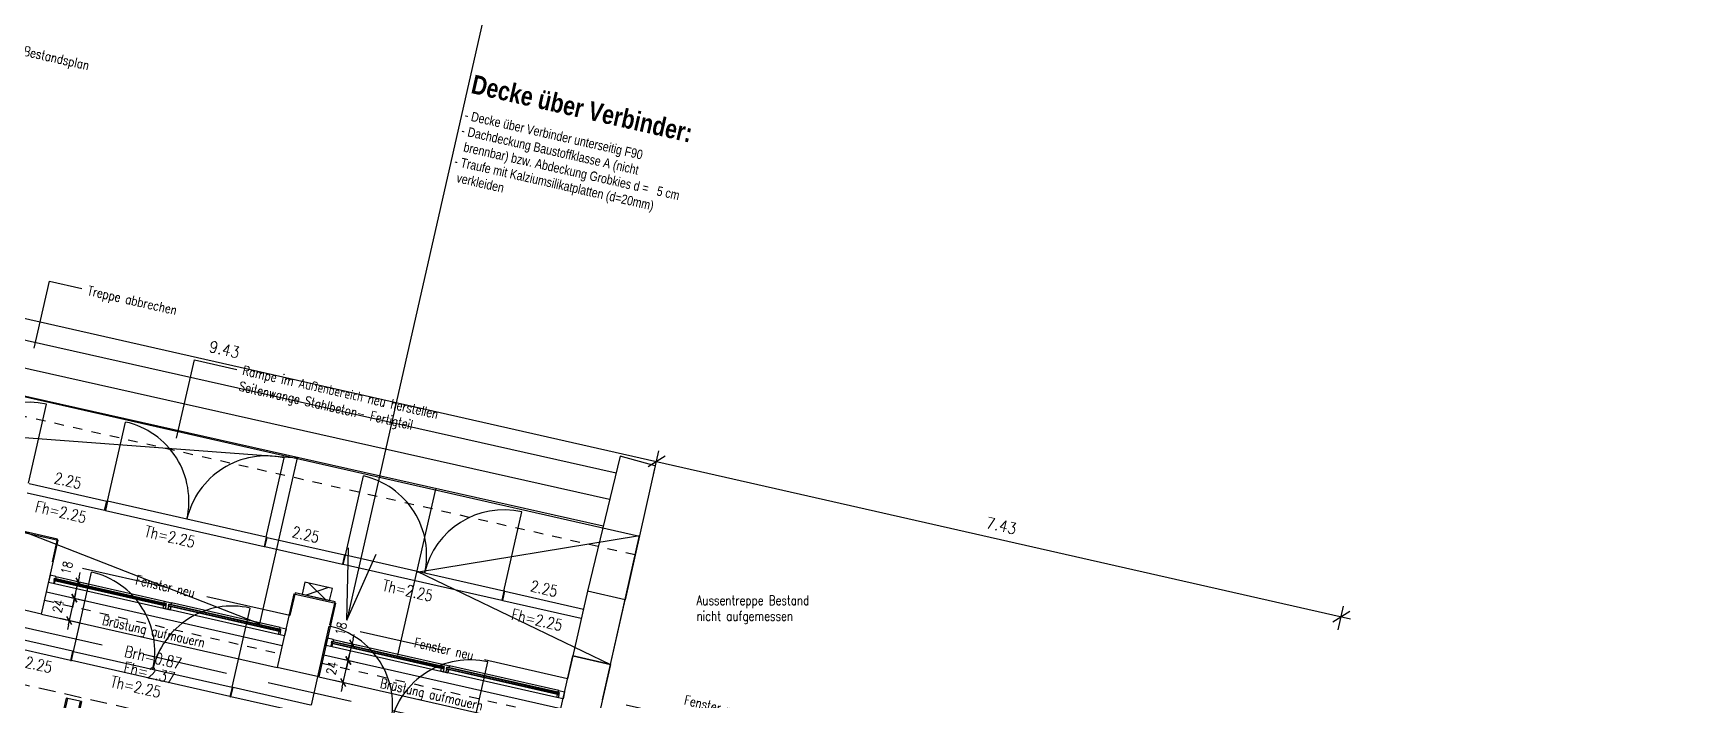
# Model space of a CAD drawing. Header units: metres. Extents: x -7 to 99688, y -10762 to -90.
# Drawn here: x 97.81 to 115.22, y -134.94 to -127.87 of the extents above; entities that cross this region are included whole.
import ezdxf
from ezdxf.enums import TextEntityAlignment as Align

# ---------------------------------------------------------------- set-up
doc = ezdxf.new("R2010")
doc.units = ezdxf.units.M
doc.header["$LTSCALE"] = 0.03
for name, pattern in [('DOT', [0]), ('GESTRICHELT', [9, 6, -3]), ('GESTRICHELT2', [4.5, 3, -1.5])]:
    doc.linetypes.add(name, pattern=pattern)
doc.layers.get('0').update_dxf_attribs({"linetype": 'CONTINUOUS'})
doc.layers.get('Defpoints').update_dxf_attribs({"linetype": 'CONTINUOUS'})
for name, color, linetype in [('A_abriss', 44, '_ABBRUCH'), ('A_bemaßung', 2, 'CONTINUOUS'), ('A_Deckenplan', 8, 'CONTINUOUS'), ('A_fenster', 7, 'CONTINUOUS'), ('A_Höhen', 3, 'CONTINUOUS'), ('A_text', 5, 'CONTINUOUS'), ('A_treppe', 3, 'CONTINUOUS'), ('A_trockenbau', 2, 'CONTINUOUS'), ('A_verdeckt', 8, 'GESTRICHELT2'), ('A_wände', 6, 'CONTINUOUS'), ('A_WÄNDE_NEU', 6, 'CONTINUOUS'), ('CKMA0002', 2, 'CONTINUOUS'), ('E__LEUCHTEN', 6, 'CONTINUOUS')]:
    doc.layers.add(name, color=color, linetype=linetype)
doc.styles.add('BOLDSIMP_FNT', font='TXT.shx', dxfattribs={"width": 0.9, "height": 0.12})
doc.styles.add('PITSIMP8', font='PITSIMP8.SHX')
doc.styles.add('SIMPLEX', font='simplex.shx', dxfattribs={"width": 0.8, "height": 0.1})
doc.linetypes.add('_ABBRUCH', pattern='A,25,[101,cadkon.shx,S=3.5,R=0,X=0,Y=0],25', length=50)
doc.dimstyles.get("Standard").update_dxf_attribs({"dimtxt": 0.1, "dimasz": 0.05, "dimexe": 0.1, "dimexo": 0, "dimgap": 0.1, "dimtad": 1, "dimdec": 4, "dimrnd": 0.0025, "dimzin": 0, "dimdsep": 46, "dimtxsty": 'SIMPLEX', "dimblk": 'DIMCROSS', "dimblk1": 'DIMCROSS', "dimblk2": 'DIMCROSS', "dimsah": 1, "dimcen": 2.5, "dimdle": 0.025, "dimclrd": 1, "dimclre": 1, "dimclrt": 6, "dimadec": 0, "dimazin": 0, "dimtfac": 1, "dimtdec": 4, "dimtix": 1, "dimtmove": 2, "dimatfit": 3, "dimfxl": 1, "dimtvp": 1, "dimtolj": 1, "dimtzin": 0, "dimarcsym": 0})

# ---------------------------------------------------------------- blocks, each defined once
blk = doc.blocks.new('SLASH1')
at = {"layer": 'A_bemaßung', "color": 2, "linetype": 'Continuous'}
for p, q in [((0.07663, 0.07663), (-0.07319, -0.07319)), ((0, -0.14068), (0, 0.11466))]:
    blk.add_line(p, q, dxfattribs=at)
blk = doc.blocks.new('DIMCROSS')
at = {"color": 0, "linetype": 'ByBlock'}
blk.add_line((-1, 0), (1, 0), dxfattribs=at)
at = {"linetype": 'ByBlock'}
blk.add_line((-0.707107, -0.707107), (0.707107, 0.707107), dxfattribs=at)
blk = doc.blocks.new('*D90')
at = {"layer": 'CKMA0002', "color": 1, "lineweight": -2}
for p, q in [((101.09, -134.753), (101.143, -134.519)), ((101.095, -134.507), (101.241, -134.541)), ((101.154, -134.47), (101.166, -134.421)), ((100.993, -134.73), (101.188, -134.775)), ((101.079, -134.801), (101.068, -134.85))]:
    blk.add_line(p, q, dxfattribs=at)
at = {"layer": 'Defpoints', "color": 0}
for p in [(100.884, -134.46), (101.143, -134.519), (100.782, -134.683)]:
    blk.add_point(p, dxfattribs=at)
at = {"layer": 'CKMA0002', "color": 1, "lineweight": -2, "xscale": 0.05, "yscale": 0.05, "zscale": 0.05}
for p, rotation in [((101.143, -134.519), 257.2217543797739), ((101.09, -134.753), 77.2217543797739)]:
    blk.add_blockref('DIMCROSS', p, dxfattribs=dict(at, rotation=rotation))
at = {"layer": 'CKMA0002', "color": 6, "insert": (100.971, -134.602), "char_height": 0.1, "attachment_point": 5, "rotation": 77.2218, "style": 'SIMPLEX'}
blk.add_mtext('\\A1;24{\\A1\\H0.7x\\S;}', dxfattribs=at)
blk = doc.blocks.new('*D91')
at = {"layer": 'CKMA0002', "color": 1, "lineweight": -2}
for p, q in [((101.086, -134.321), (101.281, -134.365)), ((101.143, -134.519), (101.183, -134.343)), ((101.194, -134.294), (101.205, -134.245)), ((101.132, -134.567), (101.121, -134.616))]:
    blk.add_line(p, q, dxfattribs=at)
at = {"layer": 'Defpoints', "color": 0}
for p in [(100.924, -134.284), (101.183, -134.343), (100.884, -134.46)]:
    blk.add_point(p, dxfattribs=at)
at = {"layer": 'CKMA0002', "color": 1, "lineweight": -2, "xscale": 0.05, "yscale": 0.05, "zscale": 0.05}
for p, rotation in [((101.183, -134.343), 257.2217543797739), ((101.143, -134.519), 77.2217543797739)]:
    blk.add_blockref('DIMCROSS', p, dxfattribs=dict(at, rotation=rotation))
at = {"layer": 'CKMA0002', "color": 6, "insert": (101.066, -134.183), "char_height": 0.1, "attachment_point": 5, "rotation": 77.2218, "style": 'SIMPLEX'}
blk.add_mtext('\\A1;18{\\A1\\H0.7x\\S;}', dxfattribs=at)
blk = doc.blocks.new('*D92')
at = {"layer": 'CKMA0002', "color": 1, "lineweight": -2}
for p, q in [((98.193, -134.095), (98.246, -133.861)), ((98.198, -133.85), (98.344, -133.884)), ((98.257, -133.813), (98.268, -133.764)), ((98.096, -134.073), (98.291, -134.118)), ((98.182, -134.144), (98.171, -134.193))]:
    blk.add_line(p, q, dxfattribs=at)
at = {"layer": 'Defpoints', "color": 0}
for p in [(97.949, -133.794), (98.246, -133.861), (97.847, -134.017)]:
    blk.add_point(p, dxfattribs=at)
at = {"layer": 'CKMA0002', "color": 1, "lineweight": -2, "xscale": 0.05, "yscale": 0.05, "zscale": 0.05}
for p, rotation in [((98.246, -133.861), 257.2217543797739), ((98.193, -134.095), 77.2217543797739)]:
    blk.add_blockref('DIMCROSS', p, dxfattribs=dict(at, rotation=rotation))
at = {"layer": 'CKMA0002', "color": 6, "insert": (98.074, -133.945), "char_height": 0.1, "attachment_point": 5, "rotation": 77.2218, "style": 'SIMPLEX'}
blk.add_mtext('\\A1;24{\\A1\\H0.7x\\S;}', dxfattribs=at)
blk = doc.blocks.new('*D93')
at = {"layer": 'CKMA0002', "color": 1, "lineweight": -2}
for p, q in [((98.189, -133.664), (98.384, -133.708)), ((98.246, -133.861), (98.286, -133.686)), ((98.297, -133.637), (98.308, -133.588)), ((98.235, -133.91), (98.224, -133.959))]:
    blk.add_line(p, q, dxfattribs=at)
at = {"layer": 'Defpoints', "color": 0}
for p in [(97.988, -133.618), (98.286, -133.686), (97.949, -133.794)]:
    blk.add_point(p, dxfattribs=at)
at = {"layer": 'CKMA0002', "color": 1, "lineweight": -2, "xscale": 0.05, "yscale": 0.05, "zscale": 0.05}
for p, rotation in [((98.286, -133.686), 257.2217543797739), ((98.246, -133.861), 77.2217543797739)]:
    blk.add_blockref('DIMCROSS', p, dxfattribs=dict(at, rotation=rotation))
at = {"layer": 'CKMA0002', "color": 6, "insert": (98.166, -133.539), "char_height": 0.1, "attachment_point": 5, "rotation": 77.2218, "style": 'SIMPLEX'}
blk.add_mtext('\\A1;18{\\A1\\H0.7x\\S;}', dxfattribs=at)
blk = doc.blocks.new('wand1x26W')
at = {"layer": 'E__LEUCHTEN', "color": 6}
for p, q in [((-270, 120), (-270, -120)), ((270, 120), (-270, 120)), ((-191, 120), (191, -120)), ((191, 120), (-191, -120)), ((270, -120), (270, 120)), ((-270, -120), (270, -120))]:
    blk.add_line(p, q, dxfattribs=at)
blk = doc.blocks.new('2DEL_464')
for p, q in [((-0.5, 0.5), (0.5, 0.5)), ((-0.5, 0.425), (0.5, 0.425)), ((-0.384, 0.16), (-0.384, -0.16)), ((0.384, 0.16), (0.384, -0.16)), ((-0.384, 0), (0.384, 0)), ((-0.5, -0.425), (0.5, -0.425))]:
    blk.add_line(p, q)
blk.add_lwpolyline([(-0.5, -0.5), (0.5, -0.5), (0.5, 0.5), (-0.5, 0.5)], close=True)
at = {"style": 'PITSIMP8', "flags": 9}
for tag, p in [('RAUM/GRUPPE', (-0.03, 0.159)), ('BEZEICHNUNG', (-0.03, 0.179)), ('POS.NR.G-LV', (-0.03, 0.139)), ('FABRIKAT', (-0.03, 0.119)), ('VOLUMENSTROM', (-0.03, 0.039)), ('DRUCK/-STUFE', (-0.03, 0.019)), ('ANSCHLUSS', (-0.03, -0.001)), ('KENNUNG', (-0.03, 0.079)), ('LEISTUNG', (-0.03, 0.059)), ('TYP', (-0.03, 0.099)), ('SPANNUNG/FREQUENZ', (-0.03, -0.121)), ('TEMPERATUR', (-0.03, -0.061)), ('SCHUTZART', (-0.03, -0.101)), ('DREHZAHL', (-0.03, -0.081)), ('GROESSE', (-0.03, -0.021)), ('DN', (-0.03, -0.041)), ('GEWICHT', (-0.03, -0.141)), ('FREI', (-0.03, -0.161)), ('FREI', (-0.03, -0.181)), ('FREI', (-0.03, -0.201))]:
    blk.add_attdef(tag, text='', height=0.01, dxfattribs=at).set_placement(p, align=Align.MIDDLE)
blk = doc.blocks.new('Keller_bibo')
at = {"layer": 'A_verdeckt', "linetype": 'GESTRICHELT', "ltscale": 5}
for points in [[(108.191, -249.312), (111.164, -236.205), (110.704, -236.1), (110.62, -236.47), (109.644, -236.249), (109.728, -235.879), (109.283, -235.778), (109.2, -236.146), (106.731, -235.586), (106.815, -235.218), (106.363, -235.116), (106.278, -235.49), (103.832, -234.935), (103.917, -234.561), (103.519, -234.471), (103.464, -234.713), (100.948, -234.143), (101.004, -233.9), (100.581, -233.804), (100.526, -234.044), (98.014, -233.474), (98.068, -233.234), (97.636, -233.136)], [(89.201, -244.014), (107.848, -248.244), (110.389, -237.045), (91.742, -232.816), (89.201, -244.014)]]:
    blk.add_lwpolyline(points, dxfattribs=at)

msp = doc.modelspace()

# ---------------------------------------------------------------- linework, layer by layer
at = {"layer": 'A_abriss', "ltscale": 0.3}
for p, q in [((103.97701, -132.53512), (95.43995, -130.6177)), ((103.90901, -132.81612), (95.09455, -130.8364)), ((103.84086, -133.09774), (94.74839, -131.05557)), ((97.7584, -132.6434), (97.9486, -131.80474)), ((98.59705, -132.83359), (98.78725, -131.99498)), ((100.27433, -133.21405), (100.46455, -132.37542)), ((104.01995, -132.3577), (103.67418, -133.78638)), ((104.39194, -132.4577), (104.01995, -132.3577)), ((104.39194, -132.4577), (104.07184, -133.87658)), ((97.76815, -132.64561), (98.58728, -132.83141)), ((101.11297, -133.40425), (101.30319, -132.56566)), ((97.74603, -132.74313), (98.56516, -132.9289)), ((98.57491, -132.93111), (100.25222, -133.31156)), ((100.27433, -133.21405), (98.59705, -132.83359)), ((102.79026, -133.78472), (102.98048, -132.94609)), ((100.26194, -133.31381), (101.0811, -133.49957)), ((100.28407, -133.21627), (101.10322, -133.40205)), ((101.09086, -133.5018), (102.76816, -133.88225)), ((102.79026, -133.78472), (101.11297, -133.40425)), ((98.23649, -134.42313), (98.42674, -133.58449)), ((102.80001, -133.78692), (103.63129, -133.9755)), ((99.91378, -134.80358), (100.10402, -133.96493)), ((102.77788, -133.88443), (103.60917, -134.07302)), ((100.75245, -134.99379), (100.94265, -134.15515)), ((98.20465, -134.51843), (97.38549, -134.33263)), ((98.22675, -134.42096), (97.40761, -134.23513)), ((99.89169, -134.90108), (98.2144, -134.52064)), ((98.23649, -134.42313), (99.91378, -134.80358)), ((102.42973, -135.37423), (102.61996, -134.53562)), ((100.72058, -135.0891), (99.90144, -134.90329)), ((100.74269, -134.99159), (99.92353, -134.80579))]:
    msp.add_line(p, q, dxfattribs=at)
for points in [[(98.59705, -132.83359), (98.57491, -132.93111), (98.56516, -132.9289), (98.58728, -132.83141), (98.59705, -132.83359)], [(100.25222, -133.31156), (100.26194, -133.31381), (100.28407, -133.21627), (100.27433, -133.21405), (100.25222, -133.31156)], [(101.10322, -133.40205), (101.0811, -133.49957), (101.09086, -133.5018), (101.11298, -133.40429), (101.10322, -133.40205)], [(102.76816, -133.88225), (102.77788, -133.88443), (102.80001, -133.78692), (102.79026, -133.78472), (102.76816, -133.88225)], [(103.91661, -134.56093), (104.07184, -133.87658), (103.67418, -133.78638), (103.51896, -134.47074), (103.91661, -134.56093)], [(98.23649, -134.42313), (98.22675, -134.42096), (98.20465, -134.51843), (98.2144, -134.52064), (98.23649, -134.42313)], [(99.89169, -134.90108), (99.90141, -134.9033), (99.92353, -134.80579), (99.91378, -134.80358), (99.89169, -134.90108)]]:
    msp.add_lwpolyline(points, dxfattribs=at)
for centre, radius, start, end in [((97.76816, -132.6456), 0.86, 77.888447, 167.219953), ((98.59703, -132.83362), 0.85994, 347.218473, 77.220928), ((100.27433, -133.21405), 0.85994, 77.218978, 167.223322), ((101.11298, -133.40429), 0.85995, 347.22057, 77.220928), ((102.79026, -133.78473), 0.85994, 77.220425, 167.220281), ((98.2365, -134.42311), 0.85996, 347.218266, 77.218831), ((99.91378, -134.80358), 0.85993, 77.218623, 167.220636), ((100.75244, -134.99377), 0.85996, 347.217823, 77.219628), ((102.42973, -135.37423), 0.85993, 77.217679, 167.221875)]:
    msp.add_arc(centre, radius, start, end, dxfattribs=at)
at = {"layer": 'A_bemaßung', "linetype": 'Continuous'}
msp.add_line((92.29981, -129.66825), (111.74822, -134.07968), dxfattribs=at)
at = {"layer": 'A_Deckenplan', "linetype": 'GESTRICHELT'}
msp.add_line((94.59127, -134.06574), (109.28899, -137.39857), dxfattribs=at)
at = {"layer": 'A_fenster', "color": 10, "linetype": 'Continuous'}
for p, q in [((98.02961, -133.6718), (98.02254, -133.70301)), ((98.04951, -133.63222), (99.19956, -133.89305)), ((98.03619, -133.70611), (99.18297, -133.96619)), ((99.18297, -133.96619), (99.25709, -133.983)), ((99.21443, -133.94051), (99.20735, -133.97172)), ((99.23978, -133.94626), (99.2327, -133.97747)), ((99.25709, -133.983), (99.26416, -133.95179)), ((100.40386, -134.24309), (99.25709, -133.983)), ((100.42372, -134.17068), (99.27367, -133.90986)), ((100.42459, -134.21497), (100.41752, -134.24618)), ((100.96486, -134.3375), (100.95778, -134.36871)), ((100.97144, -134.37181), (102.12431, -134.63327)), ((100.98476, -134.29792), (102.1409, -134.56013)), ((102.12431, -134.63327), (102.19843, -134.65008)), ((102.15577, -134.6076), (102.14869, -134.6388)), ((102.18112, -134.61335), (102.17405, -134.64455)), ((102.19843, -134.65008), (102.20551, -134.61888)), ((103.35127, -134.91154), (102.19843, -134.65008)), ((103.37112, -134.83914), (102.21502, -134.57694)), ((103.372, -134.88343), (103.36492, -134.91464))]:
    msp.add_line(p, q, dxfattribs=at)
at = {"layer": 'A_fenster', "color": 2}
for p, q in [((98.02961, -133.6718), (98.03492, -133.6484)), ((98.02961, -133.6718), (99.21443, -133.94051)), ((98.03094, -133.66595), (99.21575, -133.93466)), ((98.03359, -133.65425), (99.21841, -133.92296)), ((98.03492, -133.6484), (99.21973, -133.91711)), ((98.04069, -133.66816), (98.04335, -133.65646)), ((99.21443, -133.94051), (99.21973, -133.91711)), ((99.23978, -133.94626), (99.24509, -133.92286)), ((100.42459, -134.21497), (99.23978, -133.94626)), ((100.42592, -134.20912), (99.24111, -133.94041)), ((100.42857, -134.19742), (99.24376, -133.92871)), ((100.4299, -134.19157), (99.24509, -133.92286)), ((100.41617, -134.20691), (100.41882, -134.19521)), ((100.42459, -134.21497), (100.4299, -134.19157)), ((100.96486, -134.3375), (100.97017, -134.3141)), ((100.96486, -134.3375), (102.15577, -134.6076)), ((100.96619, -134.33165), (102.1571, -134.60174)), ((100.96884, -134.31995), (102.15975, -134.59004)), ((100.97017, -134.3141), (102.16108, -134.58419)), ((100.97594, -134.33386), (100.9786, -134.32216)), ((102.15577, -134.6076), (102.16108, -134.58419)), ((102.18112, -134.61335), (102.18643, -134.58994)), ((103.372, -134.88343), (102.18112, -134.61335)), ((103.37333, -134.87758), (102.18245, -134.6075)), ((103.37598, -134.86588), (102.18511, -134.59579)), ((103.37731, -134.86003), (102.18643, -134.58994)), ((103.36357, -134.87537), (103.36623, -134.86367)), ((103.372, -134.88343), (103.37731, -134.86003))]:
    msp.add_line(p, q, dxfattribs=at)
at = {"layer": 'A_fenster', "color": 10, "linetype": 'Continuous'}
for points in [[(97.97182, -133.69151), (98.03619, -133.70611), (98.04327, -133.6749), (98.02961, -133.6718), (98.03492, -133.6484), (98.05144, -133.65214), (98.05349, -133.64311), (98.04951, -133.63222), (97.98841, -133.61837)], [(99.19956, -133.89305), (99.27367, -133.90986), (99.26947, -133.92839), (99.24509, -133.92286), (99.23978, -133.94626), (99.26416, -133.95179), (99.25709, -133.983), (99.18297, -133.96619), (99.19005, -133.93498), (99.21443, -133.94051), (99.21973, -133.91711), (99.19535, -133.91158)], [(100.46823, -134.25768), (100.40386, -134.24309), (100.41094, -134.21188), (100.42459, -134.21497), (100.4299, -134.19157), (100.41339, -134.18782), (100.41544, -134.17878), (100.42372, -134.17068), (100.48482, -134.18454)], [(100.90707, -134.35721), (100.97144, -134.37181), (100.97852, -134.3406), (100.96486, -134.3375), (100.97017, -134.3141), (100.98669, -134.31784), (100.98874, -134.30881), (100.98476, -134.29792), (100.92366, -134.28407)], [(102.1409, -134.56013), (102.21502, -134.57694), (102.21081, -134.59547), (102.18643, -134.58994), (102.18112, -134.61335), (102.20551, -134.61888), (102.19843, -134.65008), (102.12431, -134.63327), (102.13139, -134.60207), (102.15577, -134.6076), (102.16108, -134.58419), (102.1367, -134.57866)], [(103.41563, -134.92614), (103.35127, -134.91154), (103.35835, -134.88033), (103.372, -134.88343), (103.37731, -134.86003), (103.36079, -134.85628), (103.36284, -134.84724), (103.37112, -134.83914), (103.43222, -134.853)]]:
    msp.add_lwpolyline(points, close=True, dxfattribs=at)
at = {"layer": 'A_text'}
for p, q in [((97.82108, -131.21386), (97.98237, -130.50265)), ((97.98237, -130.50265), (98.3244, -130.58022)), ((99.32695, -132.16491), (99.51442, -131.33829)), ((99.51442, -131.33829), (99.96533, -131.44056))]:
    msp.add_line(p, q, dxfattribs=at)
at = {"layer": 'A_treppe', "color": 10}
for p, q in [((104.22353, -133.20765), (94.74774, -131.05797)), ((94.55108, -131.92484), (100.60179, -132.37336)), ((100.20307, -134.13093), (94.55108, -131.92484)), ((100.60179, -132.37336), (100.20301, -134.13118)), ((102.06462, -132.70522), (101.66584, -134.46304)), ((101.86523, -133.58413), (104.22551, -133.19544)), ((103.91661, -134.56093), (104.22626, -133.19561)), ((101.86722, -133.57534), (103.91661, -134.56093))]:
    msp.add_line(p, q, dxfattribs=at)
at = {"layer": 'A_treppe', "color": 10, "linetype": 'GESTRICHELT', "ltscale": 0.5}
msp.add_line((104.1793, -133.4027), (94.7036, -131.25304), dxfattribs=at)
at = {"layer": 'A_trockenbau'}
for p, q in [((102.71117, -127.10965), (101.1274, -134.09186)), ((101.1274, -134.09186), (101.14727, -133.32741)), ((101.1274, -134.09186), (101.43931, -133.39365))]:
    msp.add_line(p, q, dxfattribs=at)
at = {"layer": 'A_verdeckt'}
for p, q in [((97.92869, -133.88166), (100.42512, -134.44789)), ((100.86391, -134.54749), (103.37252, -135.11648))]:
    msp.add_line(p, q, dxfattribs=at)
at = {"layer": 'A_wände', "linetype": 'Continuous'}
for p, q in [((97.63362, -133.14826), (98.07246, -133.24779)), ((97.89551, -134.02793), (98.07246, -133.24779)), ((100.56888, -133.81406), (100.39192, -134.59417)), ((100.56888, -133.81406), (101.00769, -133.91356)), ((97.89551, -134.02793), (97.45668, -133.9284)), ((101.00769, -133.91356), (100.83074, -134.69373)), ((103.33934, -135.26277), (103.51896, -134.47074)), ((103.51896, -134.47074), (103.91661, -134.56093)), ((103.91661, -134.56093), (103.73692, -135.35302)), ((100.83077, -134.69372), (100.39192, -134.59417))]:
    msp.add_line(p, q, dxfattribs=at)
at = {"layer": 'A_WÄNDE_NEU', "color": 1}
for p, q in [((97.9486, -133.79388), (100.44501, -134.36012)), ((97.89551, -134.02793), (100.39192, -134.59417)), ((100.88385, -134.45967), (103.39241, -135.02856)), ((100.83077, -134.69372), (103.33933, -135.26262))]:
    msp.add_line(p, q, dxfattribs=at)

# ---------------------------------------------------------------- block references
at = {"layer": 'A_bemaßung', "color": 7, "rotation": 347.22}
for p in [(104.40366, -132.41373), (111.6507, -134.05756)]:
    msp.add_blockref('SLASH1', p, dxfattribs=at)
at = {"layer": 'A_verdeckt', "linetype": 'GESTRICHELT'}
msp.add_blockref('Keller_bibo', (0, 100), dxfattribs=at)
at = {"layer": 'E__LEUCHTEN', "color": 2, "xscale": 0.0005500000000026705, "yscale": 0.0005500000000040473, "zscale": 0.00055, "rotation": 347.2193749380455}
msp.add_blockref('wand1x26W', (100.8153, -133.78762), dxfattribs=at)
at = {"layer": 'E__LEUCHTEN', "color": 7, "linetype": 'Continuous', "xscale": 1.526000000000011, "yscale": 0.164999999999992, "zscale": 1.526, "rotation": 257.2203920288506}
msp.add_blockref('2DEL_464', (98.0702, -135.68059), dxfattribs=at)

# ---------------------------------------------------------------- texts
at = {"layer": 'A_abriss', "ltscale": 0.3, "style": 'SIMPLEX', "width": 0.8}
for s, p in [('2.25', (98.17756, -132.61546)), ('Fh=2.25', (98.10236, -132.947)), ('Th=2.25', (99.25651, -133.20876)), ('2.25', (100.69349, -133.18611)), ('Th=2.25', (101.77243, -133.77943)), ('2.25', (103.2155, -133.75816)), ('Fh=2.25', (103.1403, -134.0897)), ('Fh=2.25', (97.74185, -134.5365)), ('Th=2.25', (98.89599, -134.79828))]:
    msp.add_text(s, height=0.12, rotation=347.2, dxfattribs=at).set_placement(p, align=Align.MIDDLE_CENTER)
at = {"layer": 'A_bemaßung', "color": 7, "linetype": 'DOT', "style": 'BOLDSIMP_FNT', "width": 0.9}
for s, p in [('9.43', (99.65367, -131.28503)), ('7.43', (107.87523, -133.14991))]:
    msp.add_text(s, height=0.12, rotation=347.2, dxfattribs=at).set_placement(p, align=Align.BOTTOM_LEFT)
at = {"layer": 'A_Höhen', "linetype": 'Continuous', "style": 'SIMPLEX', "width": 0.8}
for s, p in [('Brh=0.87', (99.07958, -134.48765)), ('Fh=2.37', (99.03909, -134.64854))]:
    msp.add_text(s, height=0.12, rotation=347.2, dxfattribs=at).set_placement(p, align=Align.MIDDLE_CENTER)
at = {"layer": 'A_text', "style": 'SIMPLEX', "width": 0.8}
for s, p in [('entsprechend Bestandsplan', (96.94608, -127.94136)), ('Treppe abbrechen', (98.37882, -130.64826)), ('Rampe im Außenbereich neu herstellen', (100.01674, -131.4933)), ('Seitenwange Stahlbeton- Fertigteil', (99.97882, -131.66048)), ('Fenster neu', (98.88398, -133.71194)), ('Brüstung aufmauern', (98.53365, -134.1378)), ('Fenster neu', (101.83273, -134.37456)), ('Brüstung aufmauern', (101.47496, -134.80501)), ('Fenster neu', (104.6907, -134.98351))]:
    msp.add_text(s, height=0.1, rotation=347.221754, dxfattribs=at).set_placement(p)
at = {"layer": 'A_text', "linetype": 'Continuous', "width": 2.6384, "attachment_point": 1, "rotation": 347.219897, "style": 'SIMPLEX'}
for s, insert, char_height in [('{\\fArial|b1|i0|c0|p34;Decke über Verbinder:}', (102.47673, -128.31493), 0.2), ('{\\fArial|b0|i0|c0|p34;- Decke über Verbinder unterseitig F90\\P- Dachdeckung Baustoffklasse A (nicht   \\P  brennbar) bzw. Abdeckung Grobkies d =   5 cm\\P- Traufe mit Kalziumsilikatplatten (d=20mm)\\P  verkleiden}', (102.39092, -128.69326), 0.1)]:
    msp.add_mtext(s, dxfattribs=dict(at, insert=insert, char_height=char_height))
at = {"layer": 'A_text', "linetype": 'Continuous', "insert": (104.82806, -133.83281), "char_height": 0.1, "width": 1.4319648, "attachment_point": 1, "style": 'SIMPLEX'}
msp.add_mtext('Aussentreppe Bestand nicht aufgemessen', dxfattribs=at)

# ---------------------------------------------------------------- dimensions: what is measured, and where the dimension line sits
at = {"layer": 'CKMA0002'}
for base, p1, p2, override, picture, middle in [((98.28617, -133.6859), (97.9486, -133.79388), (97.98841, -133.61837), {"dimexo": 0.205318, "dimse1": 1}, '*D93', (98.16573, -133.53878)), ((101.18325, -134.34294), (100.88386, -134.45967), (100.92366, -134.28407), {"dimexo": 0.166185, "dimse1": 1}, '*D91', (101.06564, -134.18332))]:
    dim = msp.add_linear_dim(base=base, p1=p1, p2=p2, angle=77.221754, text='18{\\A1\\H0.7x\\S;}', dimstyle='Standard', override=override, dxfattribs=at)
    dim.commit()
    dim.dimension.update_dxf_attribs({"geometry": picture, "text_midpoint": middle, "dimtype": 160})
for base, p1, p2, override, picture, middle in [((98.24636, -133.86141), (97.84676, -134.01688), (97.9486, -133.79388), {"dimexo": 0.255322}, '*D92', (98.07354, -133.94526)), ((101.14343, -134.51854), (100.78201, -134.68266), (100.88386, -134.45967), {"dimexo": 0.216163}, '*D90', (100.9706, -134.60239))]:
    dim = msp.add_linear_dim(base=base, p1=p1, p2=p2, angle=77.221754, text='24{\\A1\\H0.7x\\S;}', dimstyle='Standard', override=override, dxfattribs=at)
    dim.commit()
    dim.dimension.update_dxf_attribs({"geometry": picture, "text_midpoint": middle})

doc.saveas('drawing.dxf')
